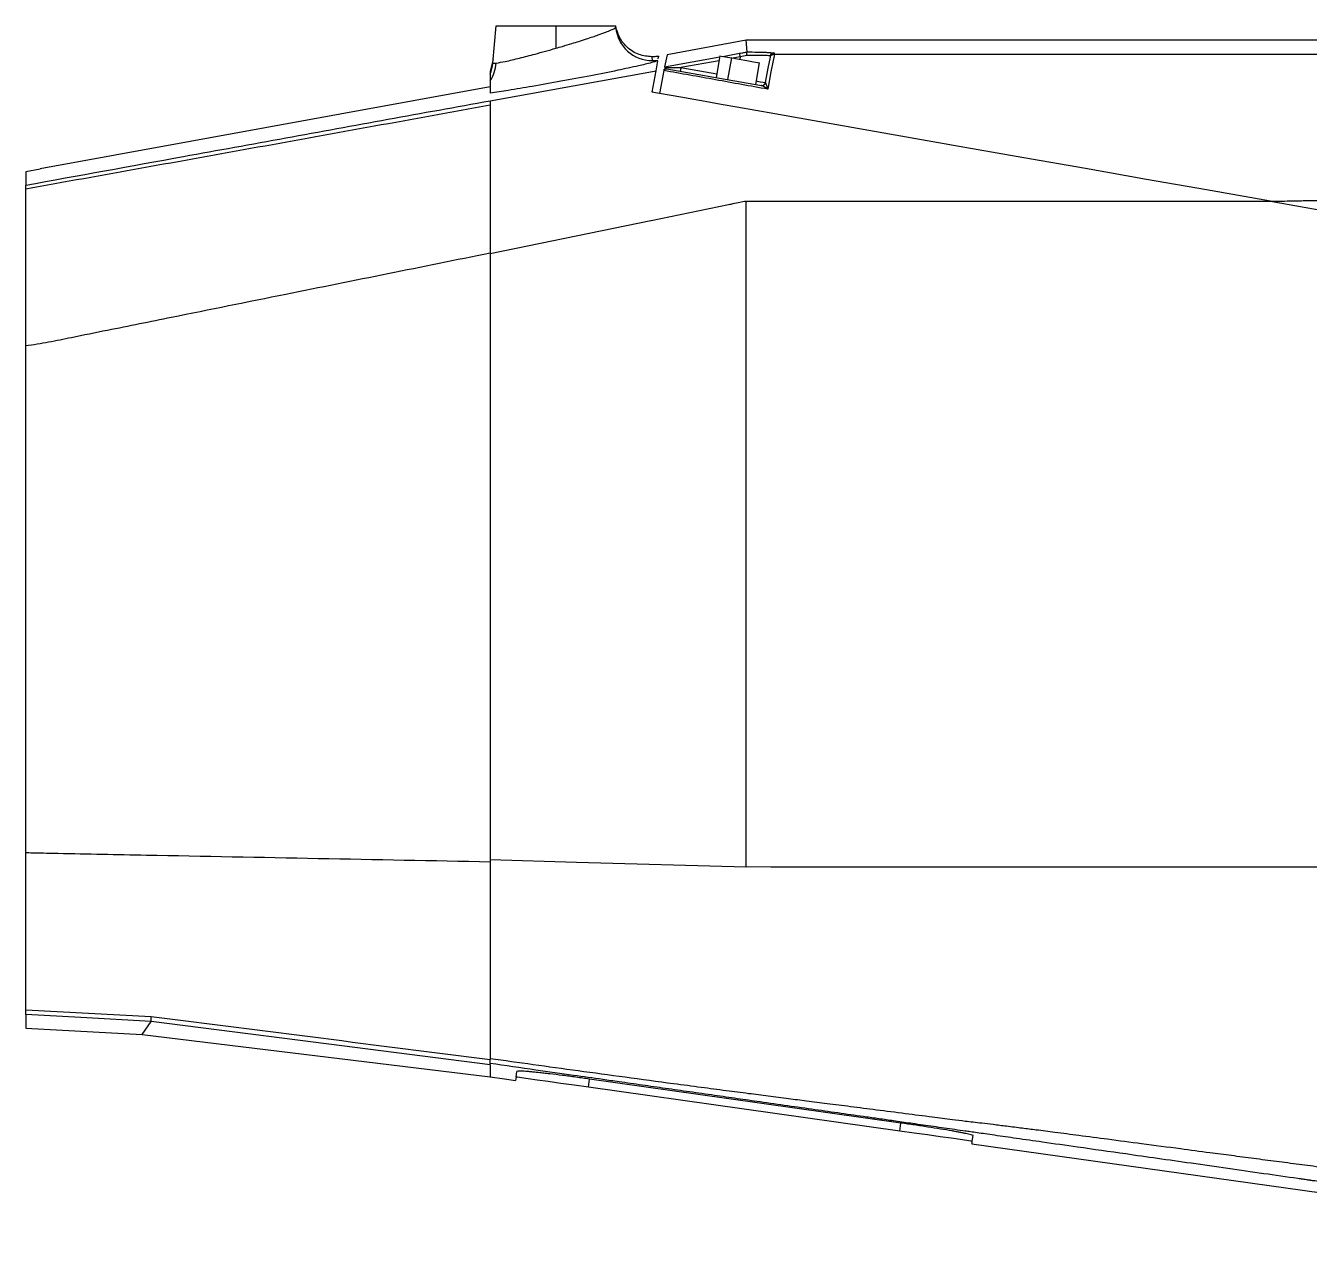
# Model space of a CAD drawing. Header units: millimetres. Extents: x -356 to 237, y 0 to 365.
# Drawn here: x 153.28 to 160.19, y 69.75 to 76.26 of the extents above; entities that cross this region are included whole.
import ezdxf

# ---------------------------------------------------------------- set-up
doc = ezdxf.new("R2010")
doc.units = ezdxf.units.MM

msp = doc.modelspace()

# ---------------------------------------------------------------- linework, layer by layer
at = {"color": 7, "linetype": 'Continuous', "lineweight": 25}
for p, q in [((155.7952, 76.0595), (155.8129, 76.2618)), ((155.8129, 76.2618), (156.1347, 76.2618)), ((156.1347, 76.2618), (156.1347, 76.1403)), ((156.1347, 76.2618), (156.4566, 76.2618)), ((156.4573, 76.2533), (156.4566, 76.2618)), ((156.4591, 76.2421), (156.4609, 76.2421)), ((157.1583, 76.1831), (156.7328, 76.1057)), ((157.164, 76.1205), (157.1583, 76.1831)), ((164.1662, 76.1831), (157.1583, 76.1831)), ((155.797, 76.0811), (155.7804, 76.0172)), ((156.6516, 76.0942), (156.6534, 76.0738)), ((156.6877, 76.0975), (156.6868, 76.0973)), ((156.6868, 76.0973), (156.6871, 76.0942)), ((156.6871, 76.0942), (156.6877, 76.0975)), ((156.7328, 76.1057), (156.72, 76.0398)), ((156.72, 76.0398), (157.0168, 76.0938)), ((157.0178, 76.0993), (156.9973, 75.983)), ((157.0328, 76.0967), (157.1232, 76.1132)), ((157.0608, 75.9718), (157.0813, 76.0882)), ((157.1268, 76.0941), (157.0877, 76.087)), ((157.1268, 76.0941), (157.1244, 76.0805)), ((157.1618, 76.1018), (157.1268, 76.0941)), ((157.2904, 76.0984), (157.2874, 76.0996)), ((157.3097, 76.1143), (157.3085, 76.1083)), ((157.3085, 76.1083), (157.3106, 76.1083)), ((157.3106, 76.1083), (157.602, 76.1082)), ((157.602, 76.1082), (157.9074, 76.1082)), ((157.9074, 76.1082), (160.0922, 76.1082)), ((155.7804, 75.8567), (156.6738, 76.019)), ((155.7804, 76.0172), (155.7804, 76)), ((155.7952, 76.0595), (155.8129, 76.0607)), ((156.6535, 75.9037), (156.6738, 76.019)), ((156.6738, 76.019), (156.6834, 76.0733)), ((156.7163, 76.0206), (156.6923, 75.8969)), ((156.7186, 76.0322), (156.7312, 76.0299)), ((156.7194, 76.0364), (156.8078, 76.0361)), ((157.0132, 76.0735), (156.8078, 76.0361)), ((156.8078, 76.0361), (157.0006, 76.0021)), ((157.2105, 75.9454), (157.231, 76.0617)), ((155.7804, 76), (155.7804, 75.9645)), ((155.7804, 75.9645), (155.7804, 75.8988)), ((157.2627, 75.9559), (157.263, 75.9542)), ((155.7804, 75.9325), (153.3591, 75.4923)), ((155.7804, 75.8567), (155.7804, 75.2789)), ((153.3591, 75.489), (153.2804, 75.4746)), ((153.2804, 75.4746), (153.2804, 75.4036)), ((153.3591, 75.489), (153.3591, 75.4923)), ((153.2804, 75.3823), (153.2804, 75.4036)), ((153.2804, 74.54), (153.2804, 75.3823)), ((155.7804, 75.275), (155.7804, 75.0391)), ((157.0645, 75.2977), (156.6467, 75.2119)), ((157.1164, 75.3083), (157.0871, 75.3023)), ((157.1492, 75.3151), (157.1164, 75.3083)), ((157.1583, 71.7348), (157.1583, 75.3162)), ((157.9414, 75.3169), (159.9814, 75.3169)), ((159.9814, 75.3169), (166.3472, 74.1945)), ((156.6465, 75.2119), (155.7804, 75.0343)), ((155.7804, 75.0391), (155.7804, 75.0343)), ((155.7804, 75.0343), (155.7804, 71.7744)), ((153.2804, 71.8103), (153.2804, 74.54)), ((153.2804, 70.9657), (153.2804, 71.8103)), ((155.7804, 71.7744), (156.2463, 71.7612)), ((155.7804, 71.7744), (155.7804, 71.7612)), ((155.7804, 71.7612), (155.7804, 71.367)), ((156.2463, 71.7612), (157.1583, 71.7348)), ((157.2916, 71.7342), (157.1583, 71.7348)), ((161.2243, 71.7342), (157.2916, 71.7342)), ((155.7804, 71.0485), (155.7804, 70.698)), ((153.2804, 70.9657), (153.9568, 70.9304)), ((153.2804, 70.9402), (153.2804, 70.9657)), ((153.2804, 70.9402), (153.2804, 70.867)), ((153.9077, 70.8328), (153.9555, 70.9035)), ((153.2804, 70.867), (153.9077, 70.8328)), ((153.9077, 70.8328), (155.7804, 70.6052)), ((155.7804, 70.6702), (155.7804, 70.698)), ((155.7804, 70.6702), (155.7804, 70.6058)), ((155.9199, 70.6039), (155.9243, 70.6346)), ((156.3098, 70.5491), (156.316, 70.5931)), ((157.9862, 70.3135), (156.3098, 70.5491)), ((157.9862, 70.3135), (157.9923, 70.3565)), ((158.3761, 70.2587), (158.3804, 70.289))]:
    msp.add_line(p, q, dxfattribs=at)
at = {"color": 7, "linetype": 'Continuous', "lineweight": 25, "flags": 128}
for points in [[(157.0178, 76.0993), (157.025, 76.0981), (157.0472, 76.0942), (157.0813, 76.0882)], [(157.0813, 76.0882), (157.1219, 76.081), (157.1628, 76.0738), (157.198, 76.0676), (157.2219, 76.0634), (157.231, 76.0617), (157.231, 76.0617)], [(157.2627, 75.9559), (157.2777, 76.0332), (157.2893, 76.0928)], [(157.3106, 76.1082), (157.2923, 76.0128), (157.2746, 75.9201)], [(156.7312, 76.0299), (157.0161, 75.9797), (157.1284, 75.9599), (157.2412, 75.94)], [(157.2139, 75.9645), (157.2172, 75.9639), (157.2365, 75.9605), (157.2509, 75.958), (157.2597, 75.9564), (157.2627, 75.9559)], [(156.6923, 75.8969), (156.6705, 75.9007), (156.6535, 75.9037)], [(159.9814, 75.3169), (159.6375, 75.3776), (159.3132, 75.4348), (158.9861, 75.4924), (158.6531, 75.5512), (158.3356, 75.6071), (157.413, 75.7698), (157.3127, 75.7875), (157.2114, 75.8053), (157.1088, 75.8234), (157.0248, 75.8382), (156.9385, 75.8535), (156.8775, 75.8642), (156.808, 75.8765), (156.6923, 75.8969)], [(155.7804, 75.2788), (155.7804, 75.2769), (155.7804, 75.275)], [(157.9208, 75.3169), (157.9323, 75.3169), (157.9414, 75.3169)], [(153.9555, 70.9035), (153.5774, 70.9241), (153.2804, 70.9402)], [(155.7804, 70.6702), (154.7585, 70.8008), (153.9555, 70.9035)], [(155.7804, 70.6052), (155.8571, 70.5945), (155.9174, 70.5861)], [(155.9199, 70.6039), (155.9185, 70.5939), (155.9174, 70.5861)], [(156.3098, 70.5491), (156.2337, 70.5598), (156.1606, 70.5701), (156.0932, 70.5796), (156.0341, 70.5879), (155.9856, 70.5947), (155.9496, 70.5998), (155.9274, 70.6029), (155.9199, 70.6039)], [(157.9923, 70.3565), (157.0536, 70.489), (156.316, 70.5931)], [(158.3761, 70.2587), (158.3686, 70.2598), (158.3464, 70.2629), (158.3104, 70.268), (158.2619, 70.2748), (158.2028, 70.2831), (158.1354, 70.2926), (158.0623, 70.3028), (157.9862, 70.3135)], [(158.374, 70.2439), (160.5378, 69.9423), (161.9391, 69.747)]]:
    msp.add_lwpolyline(points, dxfattribs=at)
at = {"color": 7, "linetype": 'Continuous', "lineweight": 25}
for centre, radius, start, end in [((156.6533, 76.2705), 0.1968, 185.01286, 270.02315), ((156.2508, 75.9393), 0.8896, 10.02655, 11.27294), ((157.3067, 76.096), 0.0196, 90.88284, 169.43538), ((157.3097, 76.0946), 0.0197, 89.98926, 168.95493), ((155.6113, 76.0753), 0.2022, 326.7489, 355.84542), ((155.5993, 76.0766), 0.1966, 337.08213, 355.00244), ((156.6534, 76.2708), 0.197, 270.0071, 278.91134), ((166.5013, 74.3161), 9.8449, 169.93856, 170.05112), ((157.2434, 75.9596), 0.0197, 260.0058, 348.98917), ((157.2443, 75.9591), 0.0193, 260.76067, 345.26364)]:
    msp.add_arc(centre, radius, start, end, dxfattribs=at)
for points, knots in [([(156.1347, 76.1403), (156.1464, 76.1437), (156.1753, 76.1521), (156.2162, 76.1645), (156.2591, 76.1778), (156.2965, 76.1898), (156.3313, 76.2013), (156.3662, 76.2133), (156.3995, 76.225), (156.4289, 76.2376), (156.4484, 76.2445), (156.4554, 76.2514), (156.4573, 76.2533)], [0, 0, 0, 0, 0.1069797, 0.2631816, 0.3738649, 0.5003853, 0.6067774, 0.6941465, 0.8235949, 0.9147612, 0.9763881, 1, 1, 1, 1]), ([(156.4591, 76.2421), (156.4585, 76.2454), (156.4576, 76.2511), (156.457, 76.257), (156.4568, 76.2595)], [0, 0, 0, 0, 0.560013, 1, 1, 1, 1]), ([(156.6516, 76.0942), (156.6279, 76.0967), (156.5792, 76.1018), (156.5203, 76.1398), (156.4794, 76.1886), (156.467, 76.2246), (156.4609, 76.2421)], [0, 0, 0, 0, 0.273088, 0.561595, 0.786765, 1, 1, 1, 1]), ([(155.8129, 76.0607), (155.829, 76.0634), (155.8713, 76.0707), (155.941, 76.0876), (156.0323, 76.1113), (156.0973, 76.1297), (156.1347, 76.1403)], [0, 0, 0, 0, 0.146907, 0.38878, 0.648345, 1, 1, 1, 1]), ([(156.6868, 76.0973), (156.6803, 76.0963), (156.6686, 76.0945), (156.6568, 76.0943), (156.6516, 76.0942)], [0, 0, 0, 0, 0.560012, 1, 1, 1, 1]), ([(156.6851, 76.083), (156.6853, 76.0841), (156.6859, 76.0878), (156.6866, 76.0916), (156.6871, 76.0942)], [0, 0, 0, 0, 0.292071, 1, 1, 1, 1]), ([(157.1232, 76.1132), (157.1309, 76.1145), (157.1444, 76.117), (157.158, 76.1194), (157.1639, 76.1204)], [0, 0, 0, 0, 0.563281, 1, 1, 1, 1]), ([(157.1618, 76.1018), (157.1617, 76.1041), (157.1614, 76.1084), (157.1618, 76.114), (157.1621, 76.1182), (157.1635, 76.1199), (157.1639, 76.1204)], [0, 0, 0, 0, 0.361883, 0.669441, 0.891192, 1, 1, 1, 1]), ([(157.2874, 76.0996), (157.2823, 76.1001), (157.2677, 76.1015), (157.2413, 76.1019), (157.2046, 76.1022), (157.1773, 76.102), (157.1618, 76.1018)], [0, 0, 0, 0, 0.123326, 0.349205, 0.629197, 1, 1, 1, 1]), ([(157.1639, 76.1204), (157.1639, 76.1204), (157.164, 76.1204), (157.164, 76.1205), (157.164, 76.1205)], [0, 0, 0, 0, 0.792665, 1, 1, 1, 1]), ([(157.164, 76.1205), (157.1823, 76.1203), (157.2162, 76.12), (157.2589, 76.1187), (157.2881, 76.1176), (157.3016, 76.1161), (157.3063, 76.1155)], [0, 0, 0, 0, 0.384814, 0.715391, 0.898749, 1, 1, 1, 1]), ([(157.2893, 76.0928), (157.29, 76.0951), (157.2913, 76.0992), (157.2959, 76.1042), (157.3016, 76.1076), (157.3063, 76.1081), (157.3085, 76.1083)], [0, 0, 0, 0, 0.273619, 0.47442, 0.748912, 1, 1, 1, 1]), ([(157.3063, 76.1155), (157.3074, 76.1155), (157.3087, 76.1154), (157.3095, 76.1145), (157.3097, 76.1143)], [0, 0, 0, 0, 0.77957, 1, 1, 1, 1]), ([(160.0922, 76.1082), (160.1517, 76.1081), (160.2134, 76.1081), (160.2905, 76.1083), (160.35, 76.1085), (160.4074, 76.1086), (160.4494, 76.1087)], [0, 0, 0, 0, 0.500078, 0.517817, 0.647745, 1, 1, 1, 1]), ([(156.6834, 76.0733), (156.6725, 76.0698), (156.6387, 76.0587), (156.5666, 76.0428), (156.4574, 76.0189), (156.3178, 75.9914), (156.1642, 75.9625), (156.016, 75.9364), (155.8889, 75.9151), (155.813, 75.9037), (155.7804, 75.8988)], [0, 0, 0, 0, 0.037225, 0.116082, 0.240336, 0.401784, 0.579933, 0.749809, 0.892459, 1, 1, 1, 1]), ([(156.7163, 76.0206), (156.7165, 76.0218), (156.717, 76.0239), (156.7174, 76.0261), (156.7176, 76.0271)], [0, 0, 0, 0, 0.537444, 1, 1, 1, 1]), ([(157.2746, 75.9201), (157.1811, 75.9369), (156.995, 75.9702), (156.8089, 76.0039), (156.7163, 76.0206)], [0, 0, 0, 0, 0.502204, 1, 1, 1, 1]), ([(156.7176, 76.0271), (156.7205, 76.0276), (156.7242, 76.0284), (156.7283, 76.0292), (156.7298, 76.0296), (156.7308, 76.0296), (156.7312, 76.0299), (156.7312, 76.0299)], [0, 0, 0, 0, 0.648425, 0.796675, 0.908886, 0.985225, 1, 1, 1, 1]), ([(157.263, 75.9542), (157.2633, 75.9535), (157.2641, 75.9519), (157.2657, 75.9475), (157.2694, 75.9369), (157.2724, 75.9271), (157.2746, 75.9201)], [0, 0, 0, 0, 0.059119, 0.148741, 0.389364, 1, 1, 1, 1]), ([(157.2746, 75.9201), (157.2683, 75.9246), (157.2594, 75.9309), (157.2489, 75.9368), (157.2442, 75.9392), (157.2421, 75.9398), (157.2412, 75.94)], [0, 0, 0, 0, 0.59126, 0.834925, 0.930667, 1, 1, 1, 1]), ([(153.2804, 75.4036), (153.5637, 75.455), (154.0304, 75.5398), (154.6804, 75.658), (155.2304, 75.758), (155.597, 75.8247), (155.7804, 75.858)], [0, 0, 0, 0, 0.3399948, 0.5599958, 0.7799966, 1, 1, 1, 1]), ([(155.7804, 75.8338), (155.3638, 75.7581), (154.5306, 75.6068), (153.6971, 75.4572), (153.2804, 75.3823)], [0, 0, 0, 0, 0.499979, 1, 1, 1, 1]), ([(159.9814, 75.3169), (159.9868, 75.317), (160.003, 75.3173), (160.0561, 75.3183), (160.1048, 75.3192), (160.1444, 75.32), (160.1523, 75.3201), (160.1779, 75.3206), (160.2284, 75.3216), (160.38, 75.3245), (160.5129, 75.3265), (160.6191, 75.3281)], [0, 0, 0, 0, 0.025639, 0.075859, 0.249995, 0.254528, 0.26224, 0.287145, 0.375001, 0.500005, 1, 1, 1, 1]), ([(157.0871, 75.3023), (157.0833, 75.3017), (157.0757, 75.3004), (157.0682, 75.2986), (157.0645, 75.2977)], [0, 0, 0, 0, 0.4999422, 1, 1, 1, 1]), ([(157.1583, 75.3162), (157.1566, 75.316), (157.1536, 75.3157), (157.1505, 75.3152), (157.1492, 75.3151)], [0, 0, 0, 0, 0.559902, 1, 1, 1, 1]), ([(157.1583, 75.3162), (157.1605, 75.3164), (157.1644, 75.3167), (157.1682, 75.3169), (157.17, 75.3169)], [0, 0, 0, 0, 0.559789, 1, 1, 1, 1]), ([(157.17, 75.3169), (157.1701, 75.3169), (157.1704, 75.3169), (157.1714, 75.3169), (157.1745, 75.317), (157.1857, 75.317), (157.2286, 75.3171), (157.3489, 75.3171), (157.5875, 75.317), (157.794, 75.3169), (157.9208, 75.3169)], [0, 0, 0, 0, 0.000488, 0.001288, 0.003863, 0.012865, 0.046357, 0.175177, 0.493387, 1, 1, 1, 1]), ([(153.2804, 74.54), (153.3216, 74.5462), (153.4043, 74.5585), (153.5502, 74.5899), (153.7707, 74.6335), (154.1553, 74.7117), (154.8421, 74.8498), (155.4139, 74.9652), (155.7804, 75.0391)], [0, 0, 0, 0, 0.049077, 0.098273, 0.175582, 0.313622, 0.560089, 1, 1, 1, 1]), ([(155.7804, 71.7612), (155.1636, 71.7731), (154.3885, 71.7882), (153.5718, 71.8039), (153.3571, 71.8086), (153.2988, 71.8097), (153.2822, 71.8103), (153.2804, 71.8103)], [0, 0, 0, 0, 0.740124, 0.930093, 0.980053, 0.997825, 1, 1, 1, 1]), ([(155.7804, 71.367), (155.7805, 71.3149), (155.7809, 71.2087), (155.7806, 71.1025), (155.7804, 71.0485)], [0, 0, 0, 0, 0.491195, 1, 1, 1, 1]), ([(153.9555, 70.9035), (153.9555, 70.9042), (153.9556, 70.9069), (153.9559, 70.9124), (153.9563, 70.9206), (153.9566, 70.927), (153.9568, 70.9304)], [0, 0, 0, 0, 0.078906, 0.290827, 0.614845, 1, 1, 1, 1]), ([(153.9568, 70.9304), (154.2608, 70.8918), (154.8686, 70.8145), (155.4765, 70.7368), (155.7804, 70.698)], [0, 0, 0, 0, 0.5, 1, 1, 1, 1]), ([(155.7804, 70.7045), (155.8575, 70.6937), (156.0154, 70.6717), (156.2578, 70.6384), (156.51, 70.6041), (156.731, 70.5744), (156.9123, 70.5502), (157.0468, 70.5325), (157.1669, 70.5171), (157.2787, 70.5024), (157.3826, 70.4892), (157.4884, 70.4758), (157.5993, 70.4617), (157.7249, 70.4457), (157.8652, 70.4278), (158.0124, 70.4089), (158.1486, 70.3914), (158.2563, 70.3776), (158.3293, 70.3684), (158.3822, 70.3619), (158.4322, 70.3564), (158.4922, 70.3492), (158.5648, 70.3404), (158.6418, 70.3307), (158.7285, 70.3197), (158.8298, 70.3066), (158.9582, 70.2899), (159.1138, 70.2695), (159.2967, 70.2454), (159.4803, 70.2212), (159.6413, 70.1999), (159.7726, 70.1827), (159.8917, 70.1671), (160.0132, 70.1512), (160.1352, 70.1355), (160.2472, 70.1208), (160.3413, 70.1085), (160.434, 70.0957), (160.5459, 70.0798), (160.6952, 70.0582), (160.864, 70.0337), (161.0358, 70.0087), (161.2012, 69.9846), (161.3627, 69.9606), (161.5275, 69.9357), (161.6384, 69.9187), (161.6943, 69.9101)], [0, 0, 0, 0, 0.039157, 0.080154, 0.123, 0.167135, 0.192219, 0.214956, 0.235347, 0.253079, 0.271694, 0.287957, 0.306698, 0.327916, 0.35162, 0.377814, 0.402512, 0.420646, 0.432406, 0.439513, 0.447423, 0.457684, 0.469932, 0.484169, 0.496718, 0.513838, 0.535539, 0.561831, 0.592731, 0.628259, 0.654941, 0.674378, 0.694822, 0.715354, 0.735973, 0.756648, 0.772147, 0.783679, 0.803692, 0.828965, 0.85954, 0.889457, 0.916207, 0.943599, 0.971548, 1, 1, 1, 1]), ([(161.6647, 69.8339), (161.6041, 69.8427), (161.4822, 69.8605), (161.2983, 69.8874), (161.1031, 69.9159), (160.8923, 69.9466), (160.6762, 69.9781), (160.4747, 70.0075), (160.339, 70.0273), (160.2571, 70.0392), (160.2251, 70.0439), (160.2025, 70.0472), (160.1875, 70.0494), (160.1762, 70.051), (160.1601, 70.0533), (160.1449, 70.0555), (160.0726, 70.0658), (159.942, 70.0845), (159.7505, 70.1118), (159.5596, 70.139), (159.3764, 70.1651), (159.1725, 70.1942), (158.9661, 70.2236), (158.7699, 70.2515), (158.6405, 70.27), (158.5546, 70.2822), (158.4986, 70.2902), (158.4477, 70.2975), (158.4042, 70.3037), (158.3686, 70.3088), (158.3289, 70.3144), (158.2628, 70.3238), (158.1682, 70.3373), (158.0616, 70.3525), (157.9667, 70.366), (157.8843, 70.3777), (157.7867, 70.3916), (157.6687, 70.4084), (157.5272, 70.4285), (157.3816, 70.4492), (157.2424, 70.469), (157.1109, 70.4877), (156.9844, 70.5057), (156.8556, 70.524), (156.7257, 70.5425), (156.5993, 70.5605), (156.4866, 70.5766), (156.3634, 70.5941), (156.2142, 70.6153), (156.0121, 70.644), (155.8626, 70.6653), (155.7804, 70.677)], [0, 0, 0, 0, 0.030925, 0.06218, 0.093767, 0.130528, 0.169689, 0.203951, 0.233309, 0.238878, 0.245716, 0.249651, 0.250377, 0.253382, 0.255416, 0.258579, 0.261115, 0.292295, 0.325171, 0.358729, 0.389583, 0.418612, 0.462666, 0.494775, 0.518639, 0.528647, 0.538547, 0.547192, 0.554582, 0.560717, 0.565339, 0.574809, 0.59444, 0.61356, 0.62917, 0.642779, 0.655559, 0.678917, 0.702961, 0.727693, 0.753109, 0.773909, 0.794762, 0.817587, 0.839534, 0.860979, 0.882023, 0.896996, 0.923769, 0.958103, 1, 1, 1, 1]), ([(156.316, 70.5931), (156.2916, 70.5965), (156.243, 70.6032), (156.1715, 70.6126), (156.1138, 70.6197), (156.0703, 70.6247), (156.0417, 70.6279), (156.0163, 70.6305), (155.9939, 70.6326), (155.9735, 70.6344), (155.9541, 70.6355), (155.9378, 70.6371), (155.9278, 70.6353), (155.9243, 70.6346)], [0, 0, 0, 0, 0.187595, 0.373002, 0.548444, 0.629898, 0.705766, 0.767034, 0.82462, 0.876946, 0.922291, 0.972913, 1, 1, 1, 1]), ([(158.3804, 70.289), (158.3767, 70.2906), (158.3642, 70.2962), (158.3447, 70.2992), (158.3233, 70.3038), (158.3049, 70.3072), (158.2862, 70.3107), (158.2532, 70.3165), (158.2035, 70.3248), (158.1359, 70.3354), (158.0648, 70.3462), (158.0165, 70.3531), (157.9923, 70.3565)], [0, 0, 0, 0, 0.030647, 0.103575, 0.148985, 0.197114, 0.245901, 0.293572, 0.452492, 0.628837, 0.813964, 1, 1, 1, 1]), ([(158.374, 70.2439), (158.3744, 70.2466), (158.3751, 70.2516), (158.3758, 70.2566), (158.3761, 70.2587)], [0, 0, 0, 0, 0.55998, 1, 1, 1, 1])]:
    msp.add_open_spline(points, degree=3, knots=knots, dxfattribs=at)

doc.saveas('drawing.dxf')
